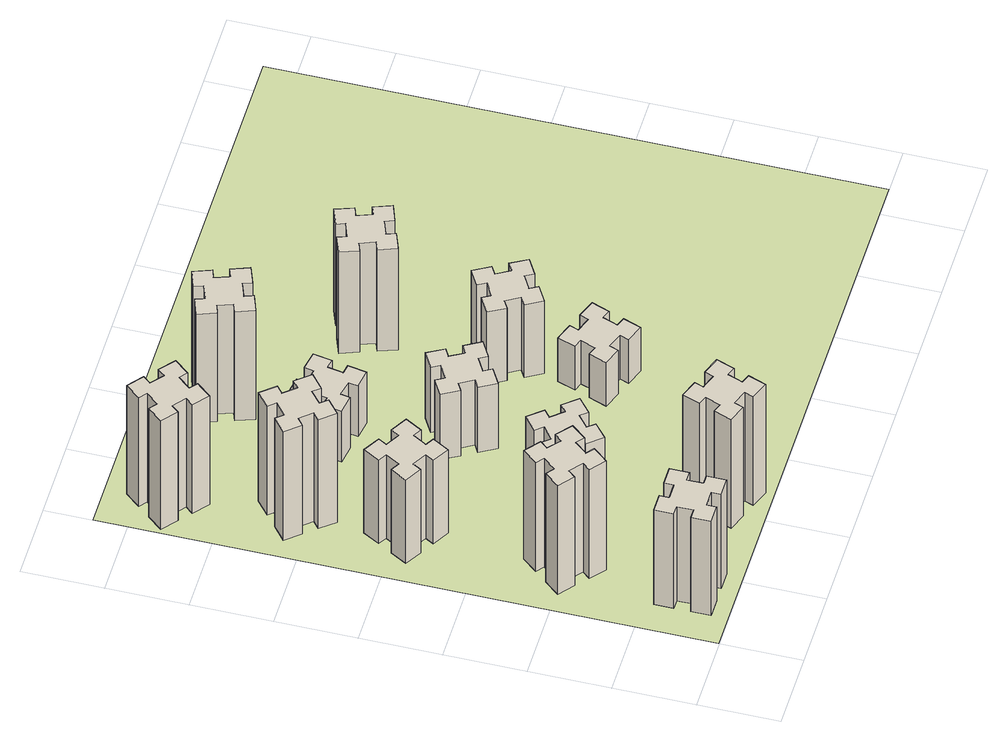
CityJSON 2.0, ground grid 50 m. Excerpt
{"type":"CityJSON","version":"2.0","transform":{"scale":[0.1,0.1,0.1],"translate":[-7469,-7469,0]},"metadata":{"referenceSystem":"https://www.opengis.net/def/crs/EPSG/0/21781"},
"CityObjects":{
"building1":{"type":"Building","attributes":{"class":"1000","function":"1000","usage":"1000","yearOfConstruction":2016,"roofType":"1000","measuredHeight":78,"storeysAboveGround":30,"storeysBelowGround":0},"geometry":[{"type":"Solid","lod":"1","boundaries":[[[[0,1,2,3,4,5,6,7,8,9,10,11,12,13,14,15,16,17,18,19]],[[17,16,20,21]],[[16,15,22,20]],[[15,14,23,22]],[[14,13,24,23]],[[13,12,25,24]],[[12,11,26,25]],[[11,10,27,26]],[[10,9,28,27]],[[9,8,29,28]],[[8,7,30,29]],[[7,6,31,30]],[[6,5,32,31]],[[5,4,33,32]],[[4,3,34,33]],[[3,2,35,34]],[[2,1,36,35]],[[1,0,37,36]],[[0,19,38,37]],[[19,18,39,38]],[[18,17,21,39]],[[24,25,26,27,28,29,30,31,32,33,34,35,36,37,38,39,21,20,22,23]]]]}]},
"building2":{"type":"Building","attributes":{"class":"1000","function":"1000","usage":"1000","yearOfConstruction":2016,"roofType":"1000","measuredHeight":90,"storeysAboveGround":30,"storeysBelowGround":0},"geometry":[{"type":"Solid","lod":"1","boundaries":[[[[40,41,42,43,44,45,46,47,48,49,50,51,52,53,54,55,56,57,58,59]],[[57,56,60,61]],[[56,55,62,60]],[[55,54,63,62]],[[54,53,64,63]],[[53,52,65,64]],[[52,51,66,65]],[[51,50,67,66]],[[50,49,68,67]],[[49,48,69,68]],[[48,47,70,69]],[[47,46,71,70]],[[46,45,72,71]],[[45,44,73,72]],[[44,43,74,73]],[[43,42,75,74]],[[42,41,76,75]],[[41,40,77,76]],[[40,59,78,77]],[[59,58,79,78]],[[58,57,61,79]],[[64,65,66,67,68,69,70,71,72,73,74,75,76,77,78,79,61,60,62,63]]]]}]},
"building3":{"type":"Building","attributes":{"class":"1000","function":"1000","usage":"1000","yearOfConstruction":2016,"roofType":"1000","measuredHeight":69,"storeysAboveGround":30,"storeysBelowGround":0},"geometry":[{"type":"Solid","lod":"1","boundaries":[[[[80,81,82,83,84,85,86,87,88,89,90,91,92,93,94,95,96,97,98,99]],[[97,96,100,101]],[[96,95,102,100]],[[95,94,103,102]],[[94,93,104,103]],[[93,92,105,104]],[[92,91,106,105]],[[91,90,107,106]],[[90,89,108,107]],[[89,88,109,108]],[[88,87,110,109]],[[87,86,111,110]],[[86,85,112,111]],[[85,84,113,112]],[[84,83,114,113]],[[83,82,115,114]],[[82,81,116,115]],[[81,80,117,116]],[[80,99,118,117]],[[99,98,119,118]],[[98,97,101,119]],[[104,105,106,107,108,109,110,111,112,113,114,115,116,117,118,119,101,100,102,103]]]]}]},
"building4":{"type":"Building","attributes":{"class":"1000","function":"1000","usage":"1000","yearOfConstruction":2016,"roofType":"1000","measuredHeight":90,"storeysAboveGround":30,"storeysBelowGround":0},"geometry":[{"type":"Solid","lod":"1","boundaries":[[[[120,121,122,123,124,125,126,127,128,129,130,131,132,133,134,135,136,137,138,139]],[[137,136,140,141]],[[136,135,142,140]],[[135,134,143,142]],[[134,133,144,143]],[[133,132,145,144]],[[132,131,146,145]],[[131,130,147,146]],[[130,129,148,147]],[[129,128,149,148]],[[128,127,150,149]],[[127,126,151,150]],[[126,125,152,151]],[[125,124,153,152]],[[124,123,154,153]],[[123,122,155,154]],[[122,121,156,155]],[[121,120,157,156]],[[120,139,158,157]],[[139,138,159,158]],[[138,137,141,159]],[[144,145,146,147,148,149,150,151,152,153,154,155,156,157,158,159,141,140,142,143]]]]}]},
"building5":{"type":"Building","attributes":{"class":"1000","function":"1000","usage":"1000","yearOfConstruction":2016,"roofType":"1000","measuredHeight":90,"storeysAboveGround":30,"storeysBelowGround":0},"geometry":[{"type":"Solid","lod":"1","boundaries":[[[[160,161,162,163,164,165,166,167,168,169,170,171,172,173,174,175,176,177,178,179]],[[177,176,180,181]],[[176,175,182,180]],[[175,174,183,182]],[[174,173,184,183]],[[173,172,185,184]],[[172,171,186,185]],[[171,170,187,186]],[[170,169,188,187]],[[169,168,189,188]],[[168,167,190,189]],[[167,166,191,190]],[[166,165,192,191]],[[165,164,193,192]],[[164,163,194,193]],[[163,162,195,194]],[[162,161,196,195]],[[161,160,197,196]],[[160,179,198,197]],[[179,178,199,198]],[[178,177,181,199]],[[184,185,186,187,188,189,190,191,192,193,194,195,196,197,198,199,181,180,182,183]]]]}]},
"building6":{"type":"Building","attributes":{"class":"1000","function":"1000","usage":"1000","yearOfConstruction":2016,"roofType":"1000","measuredHeight":90,"storeysAboveGround":30,"storeysBelowGround":0},"geometry":[{"type":"Solid","lod":"1","boundaries":[[[[200,201,202,203,204,205,206,207,208,209,210,211,212,213,214,215,216,217,218,219]],[[217,216,220,221]],[[216,215,222,220]],[[215,214,223,222]],[[214,213,224,223]],[[213,212,225,224]],[[212,211,226,225]],[[211,210,227,226]],[[210,209,228,227]],[[209,208,229,228]],[[208,207,230,229]],[[207,206,231,230]],[[206,205,232,231]],[[205,204,233,232]],[[204,203,234,233]],[[203,202,235,234]],[[202,201,236,235]],[[201,200,237,236]],[[200,219,238,237]],[[219,218,239,238]],[[218,217,221,239]],[[224,225,226,227,228,229,230,231,232,233,234,235,236,237,238,239,221,220,222,223]]]]}]},
"building7":{"type":"Building","attributes":{"class":"1000","function":"1000","usage":"1000","yearOfConstruction":2016,"roofType":"1000","measuredHeight":33,"storeysAboveGround":30,"storeysBelowGround":0},"geometry":[{"type":"Solid","lod":"1","boundaries":[[[[240,241,242,243,244,245,246,247,248,249,250,251,252,253,254,255,256,257,258,259]],[[257,256,260,261]],[[256,255,262,260]],[[255,254,263,262]],[[254,253,264,263]],[[253,252,265,264]],[[252,251,266,265]],[[251,250,267,266]],[[250,249,268,267]],[[249,248,269,268]],[[248,247,270,269]],[[247,246,271,270]],[[246,245,272,271]],[[245,244,273,272]],[[244,243,274,273]],[[243,242,275,274]],[[242,241,276,275]],[[241,240,277,276]],[[240,259,278,277]],[[259,258,279,278]],[[258,257,261,279]],[[264,265,266,267,268,269,270,271,272,273,274,275,276,277,278,279,261,260,262,263]]]]}]},
"building8":{"type":"Building","attributes":{"class":"1000","function":"1000","usage":"1000","yearOfConstruction":2016,"roofType":"1000","measuredHeight":54,"storeysAboveGround":30,"storeysBelowGround":0},"geometry":[{"type":"Solid","lod":"1","boundaries":[[[[280,281,282,283,284,285,286,287,288,289,290,291,292,293,294,295,296,297,298,299]],[[297,296,300,301]],[[296,295,302,300]],[[295,294,303,302]],[[294,293,304,303]],[[293,292,305,304]],[[292,291,306,305]],[[291,290,307,306]],[[290,289,308,307]],[[289,288,309,308]],[[288,287,310,309]],[[287,286,311,310]],[[286,285,312,311]],[[285,284,313,312]],[[284,283,314,313]],[[283,282,315,314]],[[282,281,316,315]],[[281,280,317,316]],[[280,299,318,317]],[[299,298,319,318]],[[298,297,301,319]],[[304,305,306,307,308,309,310,311,312,313,314,315,316,317,318,319,301,300,302,303]]]]}]},
"building9":{"type":"Building","attributes":{"class":"1000","function":"1000","usage":"1000","yearOfConstruction":2016,"roofType":"1000","measuredHeight":42,"storeysAboveGround":30,"storeysBelowGround":0},"geometry":[{"type":"Solid","lod":"1","boundaries":[[[[320,321,322,323,324,325,326,327,328,329,330,331,332,333,334,335,336,337,338,339]],[[337,336,340,341]],[[336,335,342,340]],[[335,334,343,342]],[[334,333,344,343]],[[333,332,345,344]],[[332,331,346,345]],[[331,330,347,346]],[[330,329,348,347]],[[329,328,349,348]],[[328,327,350,349]],[[327,326,351,350]],[[326,325,352,351]],[[325,324,353,352]],[[324,323,354,353]],[[323,322,355,354]],[[322,321,356,355]],[[321,320,357,356]],[[320,339,358,357]],[[339,338,359,358]],[[338,337,341,359]],[[344,345,346,347,348,349,350,351,352,353,354,355,356,357,358,359,341,340,342,343]]]]}]},
"building10":{"type":"Building","attributes":{"class":"1000","function":"1000","usage":"1000","yearOfConstruction":2016,"roofType":"1000","measuredHeight":90,"storeysAboveGround":30,"storeysBelowGround":0},"geometry":[{"type":"Solid","lod":"1","boundaries":[[[[360,361,362,363,364,365,366,367,368,369,370,371,372,373,374,375,376,377,378,379]],[[377,376,380,381]],[[376,375,382,380]],[[375,374,383,382]],[[374,373,384,383]],[[373,372,385,384]],[[372,371,386,385]],[[371,370,387,386]],[[370,369,388,387]],[[369,368,389,388]],[[368,367,390,389]],[[367,366,391,390]],[[366,365,392,391]],[[365,364,393,392]],[[364,363,394,393]],[[363,362,395,394]],[[362,361,396,395]],[[361,360,397,396]],[[360,379,398,397]],[[379,378,399,398]],[[378,377,381,399]],[[384,385,386,387,388,389,390,391,392,393,394,395,396,397,398,399,381,380,382,383]]]]}]},
"building11":{"type":"Building","attributes":{"class":"1000","function":"1000","usage":"1000","yearOfConstruction":2016,"roofType":"1000","measuredHeight":36,"storeysAboveGround":30,"storeysBelowGround":0},"geometry":[{"type":"Solid","lod":"1","boundaries":[[[[400,401,402,403,404,405,406,407,408,409,410,411,412,413,414,415,416,417,418,419]],[[417,416,420,421]],[[416,415,422,420]],[[415,414,423,422]],[[414,413,424,423]],[[413,412,425,424]],[[412,411,426,425]],[[411,410,427,426]],[[410,409,428,427]],[[409,408,429,428]],[[408,407,430,429]],[[407,406,431,430]],[[406,405,432,431]],[[405,404,433,432]],[[404,403,434,433]],[[403,402,435,434]],[[402,401,436,435]],[[401,400,437,436]],[[400,419,438,437]],[[419,418,439,438]],[[418,417,421,439]],[[424,425,426,427,428,429,430,431,432,433,434,435,436,437,438,439,421,420,422,423]]]]}]},
"building12":{"type":"Building","attributes":{"class":"1000","function":"1000","usage":"1000","yearOfConstruction":2016,"roofType":"1000","measuredHeight":60,"storeysAboveGround":30,"storeysBelowGround":0},"geometry":[{"type":"Solid","lod":"1","boundaries":[[[[440,441,442,443,444,445,446,447,448,449,450,451,452,453,454,455,456,457,458,459]],[[457,456,460,461]],[[456,455,462,460]],[[455,454,463,462]],[[454,453,464,463]],[[453,452,465,464]],[[452,451,466,465]],[[451,450,467,466]],[[450,449,468,467]],[[449,448,469,468]],[[448,447,470,469]],[[447,446,471,470]],[[446,445,472,471]],[[445,444,473,472]],[[444,443,474,473]],[[443,442,475,474]],[[442,441,476,475]],[[441,440,477,476]],[[440,459,478,477]],[[459,458,479,478]],[[458,457,461,479]],[[464,465,466,467,468,469,470,471,472,473,474,475,476,477,478,479,461,460,462,463]]]]}]},
"building13":{"type":"Building","attributes":{"class":"1000","function":"1000","usage":"1000","yearOfConstruction":2016,"roofType":"1000","measuredHeight":84,"storeysAboveGround":30,"storeysBelowGround":0},"geometry":[{"type":"Solid","lod":"1","boundaries":[[[[480,481,482,483,484,485,486,487,488,489,490,491,492,493,494,495,496,497,498,499]],[[497,496,500,501]],[[496,495,502,500]],[[495,494,503,502]],[[494,493,504,503]],[[493,492,505,504]],[[492,491,506,505]],[[491,490,507,506]],[[490,489,508,507]],[[489,488,509,508]],[[488,487,510,509]],[[487,486,511,510]],[[486,485,512,511]],[[485,484,513,512]],[[484,483,514,513]],[[483,482,515,514]],[[482,481,516,515]],[[481,480,517,516]],[[480,499,518,517]],[[499,498,519,518]],[[498,497,501,519]],[[504,505,506,507,508,509,510,511,512,513,514,515,516,517,518,519,501,500,502,503]]]]}]},
"landuse1":{"type":"LandUse","attributes":{"name":"plot1","function":"1010"},"geometry":[{"type":"MultiSurface","lod":"1","boundaries":[[[520,521,522,523]]]}]}
},
"vertices":[
[265,325,0],[265,225,0],[205,225,0],[205,105,0],[325,105,0],[325,165,0],[425,165,0],[425,105,0],[545,105,0],[545,225,0],[485,225,0],[485,325,0],[545,325,0],[545,445,0],[425,445,0],[425,385,0],[325,385,0],[325,445,0],[205,445,0],[205,325,0],[325,385,780],[325,445,780],[425,385,780],[425,445,780],[545,445,780],[545,325,780],[485,325,780],[485,225,780],[545,225,780],[545,105,780],[425,105,780],[425,165,780],[325,165,780],[325,105,780],[205,105,780],[205,225,780],[265,225,780],[265,325,780],[205,325,780],[205,445,780],
[484,1067,0],[408,1132,0],[446,1178,0],[354,1255,0],[277,1163,0],[323,1124,0],[259,1048,0],[213,1086,0],[136,994,0],[228,917,0],[266,963,0],[343,899,0],[304,853,0],[396,776,0],[473,868,0],[427,906,0],[492,983,0],[538,944,0],[615,1036,0],[523,1113,0],[492,983,900],[538,944,900],[427,906,900],[473,868,900],[396,776,900],[304,853,900],[343,899,900],[266,963,900],[228,917,900],[136,994,900],[213,1086,900],[259,1048,900],[323,1124,900],[277,1163,900],[354,1255,900],[446,1178,900],[408,1132,900],[484,1067,900],[523,1113,900],[615,1036,900],
[474,2026,0],[387,2076,0],[417,2128,0],[313,2188,0],[253,2084,0],[305,2054,0],[255,1967,0],[203,1997,0],[143,1893,0],[247,1833,0],[277,1885,0],[364,1835,0],[334,1783,0],[438,1723,0],[498,1827,0],[446,1857,0],[496,1944,0],[548,1914,0],[608,2018,0],[504,2078,0],[496,1944,690],[548,1914,690],[446,1857,690],[498,1827,690],[438,1723,690],[334,1783,690],[364,1835,690],[277,1885,690],[247,1833,690],[143,1893,690],[203,1997,690],[255,1967,690],[305,2054,690],[253,2084,690],[313,2188,690],[417,2128,690],[387,2076,690],[474,2026,690],[504,2078,690],[608,2018,690],
[492,2628,0],[427,2704,0],[473,2743,0],[396,2835,0],[304,2758,0],[343,2712,0],[266,2647,0],[228,2693,0],[136,2616,0],[213,2524,0],[259,2563,0],[323,2486,0],[277,2448,0],[354,2356,0],[446,2433,0],[408,2479,0],[484,2543,0],[523,2497,0],[615,2574,0],[538,2666,0],[484,2543,900],[523,2497,900],[408,2479,900],[446,2433,900],[354,2356,900],[277,2448,900],[323,2486,900],[259,2563,900],[213,2524,900],[136,2616,900],[228,2693,900],[266,2647,900],[343,2712,900],[304,2758,900],[396,2835,900],[473,2743,900],[427,2704,900],[492,2628,900],[538,2666,900],[615,2574,900],
[1029,360,0],[995,266,0],[939,287,0],[897,174,0],[1010,133,0],[1031,189,0],[1125,155,0],[1104,99,0],[1217,57,0],[1258,170,0],[1202,191,0],[1236,285,0],[1292,264,0],[1333,377,0],[1220,418,0],[1200,362,0],[1106,396,0],[1127,452,0],[1014,493,0],[973,380,0],[1106,396,900],[1127,452,900],[1200,362,900],[1220,418,900],[1333,377,900],[1292,264,900],[1236,285,900],[1202,191,900],[1258,170,900],[1217,57,900],[1104,99,900],[1125,155,900],[1031,189,900],[1010,133,900],[897,174,900],[939,287,900],[995,266,900],[1029,360,900],[973,380,900],[1014,493,900],
[384,3387,0],[308,3452,0],[346,3498,0],[254,3575,0],[177,3483,0],[223,3444,0],[159,3368,0],[113,3406,0],[36,3314,0],[128,3237,0],[166,3283,0],[243,3219,0],[204,3173,0],[296,3096,0],[373,3188,0],[327,3226,0],[392,3303,0],[438,3264,0],[515,3356,0],[423,3433,0],[392,3303,900],[438,3264,900],[327,3226,900],[373,3188,900],[296,3096,900],[204,3173,900],[243,3219,900],[166,3283,900],[128,3237,900],[36,3314,900],[113,3406,900],[159,3368,900],[223,3444,900],[177,3483,900],[254,3575,900],[346,3498,900],[308,3452,900],[384,3387,900],[423,3433,900],[515,3356,900],
[1083,1332,0],[1006,1267,0],[968,1313,0],[876,1236,0],[953,1144,0],[999,1183,0],[1063,1106,0],[1017,1068,0],[1094,976,0],[1186,1053,0],[1148,1099,0],[1224,1163,0],[1263,1117,0],[1355,1194,0],[1278,1286,0],[1232,1248,0],[1167,1324,0],[1213,1363,0],[1136,1455,0],[1044,1378,0],[1167,1324,330],[1213,1363,330],[1232,1248,330],[1278,1286,330],[1355,1194,330],[1263,1117,330],[1224,1163,330],[1148,1099,330],[1186,1053,330],[1094,976,330],[1017,1068,330],[1063,1106,330],[999,1183,330],[953,1144,330],[876,1236,330],[968,1313,330],[1006,1267,330],[1083,1332,330],[1044,1378,330],[1136,1455,330],
[1336,1867,0],[1286,1954,0],[1338,1984,0],[1278,2088,0],[1174,2028,0],[1204,1976,0],[1117,1926,0],[1087,1978,0],[983,1918,0],[1043,1814,0],[1095,1844,0],[1145,1757,0],[1093,1727,0],[1153,1623,0],[1257,1683,0],[1227,1735,0],[1314,1785,0],[1344,1733,0],[1448,1793,0],[1388,1897,0],[1314,1785,540],[1344,1733,540],[1227,1735,540],[1257,1683,540],[1153,1623,540],[1093,1727,540],[1145,1757,540],[1095,1844,540],[1043,1814,540],[983,1918,540],[1087,1978,540],[1117,1926,540],[1204,1976,540],[1174,2028,540],[1278,2088,540],[1338,1984,540],[1286,1954,540],[1336,1867,540],[1388,1897,540],[1448,1793,540],
[1115,2527,0],[1132,2625,0],[1191,2615,0],[1212,2733,0],[1094,2754,0],[1084,2695,0],[985,2712,0],[996,2771,0],[877,2792,0],[857,2674,0],[916,2664,0],[898,2565,0],[839,2576,0],[818,2457,0],[937,2437,0],[947,2496,0],[1045,2478,0],[1035,2419,0],[1153,2398,0],[1174,2517,0],[1045,2478,420],[1035,2419,420],[947,2496,420],[937,2437,420],[818,2457,420],[839,2576,420],[898,2565,420],[916,2664,420],[857,2674,420],[877,2792,420],[996,2771,420],[985,2712,420],[1084,2695,420],[1094,2754,420],[1212,2733,420],[1191,2615,420],[1132,2625,420],[1115,2527,420],[1174,2517,420],[1153,2398,420],
[1125,3356,0],[1031,3322,0],[1010,3378,0],[897,3337,0],[939,3224,0],[995,3245,0],[1029,3151,0],[973,3130,0],[1014,3017,0],[1127,3059,0],[1106,3115,0],[1200,3149,0],[1220,3093,0],[1333,3134,0],[1292,3247,0],[1236,3226,0],[1202,3320,0],[1258,3340,0],[1217,3453,0],[1104,3412,0],[1202,3320,900],[1258,3340,900],[1236,3226,900],[1292,3247,900],[1333,3134,900],[1220,3093,900],[1200,3149,900],[1106,3115,900],[1127,3059,900],[1014,3017,900],[973,3130,900],[1029,3151,900],[995,3245,900],[939,3224,900],[897,3337,900],[1010,3378,900],[1031,3322,900],[1125,3356,900],[1104,3412,900],[1217,3453,900],
[1771,1129,0],[1865,1095,0],[1844,1039,0],[1957,997,0],[1998,1110,0],[1942,1131,0],[1976,1225,0],[2032,1204,0],[2073,1317,0],[1960,1358,0],[1940,1302,0],[1846,1336,0],[1867,1392,0],[1754,1433,0],[1713,1320,0],[1769,1300,0],[1735,1206,0],[1679,1227,0],[1637,1114,0],[1750,1073,0],[1735,1206,360],[1679,1227,360],[1769,1300,360],[1713,1320,360],[1754,1433,360],[1867,1392,360],[1846,1336,360],[1940,1302,360],[1960,1358,360],[2073,1317,360],[2032,1204,360],[1976,1225,360],[1942,1131,360],[1998,1110,360],[1957,997,360],[1844,1039,360],[1865,1095,360],[1771,1129,360],[1750,1073,360],[1637,1114,360],
[1976,1767,0],[1926,1854,0],[1978,1884,0],[1918,1988,0],[1814,1928,0],[1844,1876,0],[1757,1826,0],[1727,1878,0],[1623,1818,0],[1683,1714,0],[1735,1744,0],[1785,1657,0],[1733,1627,0],[1793,1523,0],[1897,1583,0],[1867,1635,0],[1954,1685,0],[1984,1633,0],[2088,1693,0],[2028,1797,0],[1954,1685,600],[1984,1633,600],[1867,1635,600],[1897,1583,600],[1793,1523,600],[1733,1627,600],[1785,1657,600],[1735,1744,600],[1683,1714,600],[1623,1818,600],[1727,1878,600],[1757,1826,600],[1844,1876,600],[1814,1928,600],[1918,1988,600],[1978,1884,600],[1926,1854,600],[1976,1767,600],[2028,1797,600],[2088,1693,600],
[1976,2586,0],[1942,2680,0],[1998,2700,0],[1957,2813,0],[1844,2772,0],[1865,2716,0],[1771,2682,0],[1750,2738,0],[1637,2697,0],[1679,2584,0],[1735,2605,0],[1769,2511,0],[1713,2490,0],[1754,2377,0],[1867,2419,0],[1846,2475,0],[1940,2509,0],[1960,2453,0],[2073,2494,0],[2032,2607,0],[1940,2509,840],[1960,2453,840],[1846,2475,840],[1867,2419,840],[1754,2377,840],[1713,2490,840],[1769,2511,840],[1735,2605,840],[1679,2584,840],[1637,2697,840],[1750,2738,840],[1771,2682,840],[1865,2716,840],[1844,2772,840],[1957,2813,840],[1998,2700,840],[1942,2680,840],[1976,2586,840],[2032,2607,840],[2073,2494,840],
[5,3705,0],[3705,3705,0],[3705,5,0],[5,5,0]
]}
